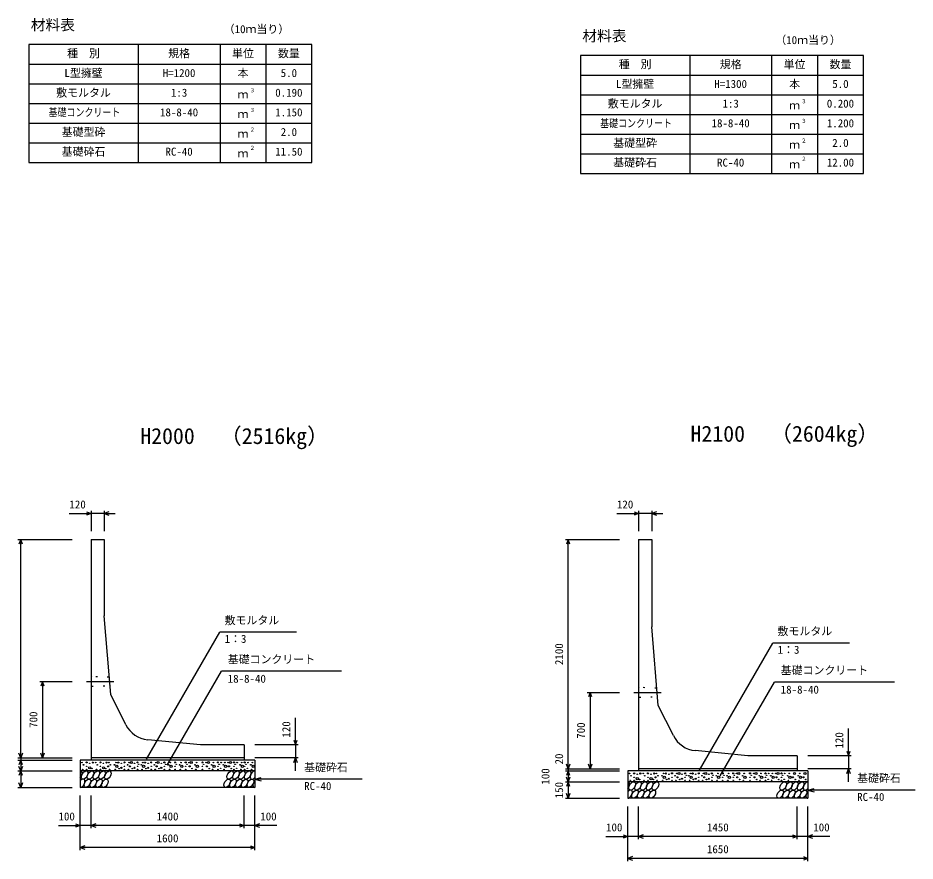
# Model space of a CAD drawing. Units: millimetres, scale not verified. Extents: x -50400 to 50400, y -17820 to 17820.
# Drawn here: x 26404 to 34617, y -326 to 7395 of the extents above; entities that cross this region are included whole.
import ezdxf
from ezdxf.enums import TextEntityAlignment as Align

# ---------------------------------------------------------------- set-up
doc = ezdxf.new("R2010")
doc.units = ezdxf.units.MM
doc.header["$LTSCALE"] = 60
doc.linetypes.add('DOTTED', pattern=[1.75, 0.25, -1.5])
doc.linetypes.add('LONG_DASHED_DOTTED', pattern=[15.25, 12, -1.5, 0.25, -1.5])
for name, color, linetype, lineweight in [('0-0_CENTER', 7, 'LONG_DASHED_DOTTED', 25), ('0-1_DIM', 7, 'Continuous', 25), ('0-3_HATCH', 6, 'Continuous', 25), ('0-4_HYO', 3, 'Continuous', 25), ('0-5_HYO2', 4, 'Continuous', 25), ('0-6_OUTLINE', 1, 'Continuous', 25), ('0-7_OUTLINE2', 4, 'DOTTED', 25), ('0-8_TXT', 7, 'Continuous', 25)]:
    doc.layers.add(name, color=color, linetype=linetype, lineweight=lineweight)
doc.styles.add('ＭＳ ゴシック', font='')
doc.styles.get('ＭＳ ゴシック').set_extended_font_data('MS Gothic')

msp = doc.modelspace()

# ---------------------------------------------------------------- linework, layer by layer
at = {"layer": '0-0_CENTER'}
for p, q in [((27031.18, 1319.23), (27281.04, 1319.23)), ((32043.68, 1219.23), (32293.54, 1219.23))]:
    msp.add_line(p, q, dxfattribs=at)
at = {"layer": '0-1_DIM'}
for p, q in [((27074.5, 2881.12), (27074.5, 2694.23)), ((27194.5, 2881.12), (27194.5, 2694.23)), ((32087, 2881.12), (32087, 2694.23)), ((32207, 2881.12), (32207, 2694.23)), ((26874.96, 2856.12), (27074.5, 2856.12)), ((27194.5, 2856.12), (27074.5, 2856.12)), ((27194.5, 2856.12), (27294.5, 2856.12)), ((31887.46, 2856.12), (32087, 2856.12)), ((32207, 2856.12), (32087, 2856.12)), ((32207, 2856.12), (32307, 2856.12)), ((26404.5, 2619.23), (26899.5, 2619.23)), ((26429.5, 619.23), (26429.5, 2619.23)), ((31417, 2619.23), (31912, 2619.23)), ((31442, 519.23), (31442, 2619.23)), ((27582.24, 607.91), (28253.51, 1770.58)), ((28955.93, 1770.58), (28253.51, 1770.58)), ((32644.74, 507.91), (33316.01, 1670.58)), ((34018.43, 1670.58), (33316.01, 1670.58)), ((27771.72, 553.51), (28267.99, 1413.07)), ((29367.54, 1413.07), (28267.99, 1413.07)), ((26604.5, 1319.23), (26899.5, 1319.23)), ((26629.5, 1319.23), (26629.5, 619.23)), ((32834.22, 453.51), (33330.49, 1313.07)), ((34430.04, 1313.07), (33330.49, 1313.07)), ((31617, 1219.23), (31912, 1219.23)), ((31642, 1219.23), (31642, 519.23)), ((28944.5, 739.23), (28944.5, 986.92)), ((34007, 639.23), (34007, 886.92)), ((28969.5, 739.23), (28574.5, 739.23)), ((28944.5, 739.23), (28944.5, 619.23)), ((26404.5, 619.23), (26899.5, 619.23)), ((26404.5, 599.23), (26899.5, 599.23)), ((26429.5, 619.23), (26429.5, 599.23)), ((26429.5, 599.23), (26429.5, 499.23)), ((28969.5, 619.23), (28574.5, 619.23)), ((28944.5, 499.23), (28944.5, 619.23)), ((34032, 639.23), (33637, 639.23)), ((34007, 639.23), (34007, 519.23)), ((26404.5, 499.23), (26899.5, 499.23)), ((26429.5, 499.23), (26429.5, 349.23)), ((31417, 519.23), (31912, 519.23)), ((31417, 499.23), (31912, 499.23)), ((31442, 519.23), (31442, 499.23)), ((31442, 499.23), (31442, 399.23)), ((34032, 519.23), (33637, 519.23)), ((34007, 399.23), (34007, 519.23)), ((28574.5, 424.23), (28632.46, 439.76)), ((29554.82, 424.23), (28574.5, 424.23)), ((28574.5, 424.23), (28632.46, 408.7)), ((26404.5, 349.23), (26899.5, 349.23)), ((31417, 399.23), (31912, 399.23)), ((31442, 399.23), (31442, 249.23)), ((33637, 324.23), (33694.96, 339.76)), ((26974.5, -225.77), (26974.5, 274.23)), ((27074.5, -25.77), (27074.5, 274.23)), ((28474.5, -25.77), (28474.5, 274.23)), ((28474.5, -25.77), (28474.5, 274.23)), ((28574.5, -225.77), (28574.5, 274.23)), ((31417, 249.23), (31912, 249.23)), ((34617.32, 324.23), (33637, 324.23)), ((33637, 324.23), (33694.96, 308.7)), ((31987, -325.77), (31987, 174.23)), ((32087, -125.77), (32087, 174.23)), ((33537, -125.77), (33537, 174.23)), ((33537, -125.77), (33537, 174.23)), ((33637, -325.77), (33637, 174.23)), ((26774.96, -0.77), (26974.5, -0.77)), ((27074.5, -0.77), (26974.5, -0.77)), ((28474.5, -0.77), (27074.5, -0.77)), ((28574.5, -0.77), (28474.5, -0.77)), ((28774.04, -0.77), (28574.5, -0.77)), ((31787.46, -100.77), (31987, -100.77)), ((32087, -100.77), (31987, -100.77)), ((33537, -100.77), (32087, -100.77)), ((33637, -100.77), (33537, -100.77)), ((33836.54, -100.77), (33637, -100.77)), ((28574.5, -200.77), (26974.5, -200.77)), ((33637, -300.77), (31987, -300.77))]:
    msp.add_line(p, q, dxfattribs=at)
for points in [[(27032.21, 2871.51), (27074.5, 2856.12), (27032.21, 2840.73)], [(27236.79, 2871.51), (27194.5, 2856.12), (27236.79, 2840.73)], [(32044.71, 2871.51), (32087, 2856.12), (32044.71, 2840.73)], [(32249.29, 2871.51), (32207, 2856.12), (32249.29, 2840.73)], [(26444.89, 2576.94), (26429.5, 2619.23), (26414.11, 2576.94)], [(31457.39, 2576.94), (31442, 2619.23), (31426.61, 2576.94)], [(26644.89, 1276.94), (26629.5, 1319.23), (26614.11, 1276.94)], [(31657.39, 1176.94), (31642, 1219.23), (31626.61, 1176.94)], [(28929.11, 781.52), (28944.5, 739.23), (28959.89, 781.52)], [(26444.89, 661.52), (26429.5, 619.23), (26414.11, 661.52)], [(26644.89, 661.52), (26629.5, 619.23), (26614.11, 661.52)], [(33991.61, 681.52), (34007, 639.23), (34022.39, 681.52)], [(26444.89, 556.94), (26429.5, 599.23), (26414.11, 556.94)], [(28929.11, 576.94), (28944.5, 619.23), (28959.89, 576.94)], [(26444.89, 541.52), (26429.5, 499.23), (26414.11, 541.52)], [(26444.89, 456.94), (26429.5, 499.23), (26414.11, 456.94)], [(31457.39, 561.52), (31442, 519.23), (31426.61, 561.52)], [(31457.39, 456.94), (31442, 499.23), (31426.61, 456.94)], [(31657.39, 561.52), (31642, 519.23), (31626.61, 561.52)], [(33991.61, 476.94), (34007, 519.23), (34022.39, 476.94)], [(31457.39, 441.52), (31442, 399.23), (31426.61, 441.52)], [(26444.89, 391.52), (26429.5, 349.23), (26414.11, 391.52)], [(31457.39, 356.94), (31442, 399.23), (31426.61, 356.94)], [(31457.39, 291.52), (31442, 249.23), (31426.61, 291.52)], [(26932.21, 14.62), (26974.5, -0.77), (26932.21, -16.16)], [(27116.79, 14.62), (27074.5, -0.77), (27116.79, -16.16)], [(28432.21, 14.62), (28474.5, -0.77), (28432.21, -16.16)], [(28616.79, 14.62), (28574.5, -0.77), (28616.79, -16.16)], [(31944.71, -85.38), (31987, -100.77), (31944.71, -116.16)], [(32129.29, -85.38), (32087, -100.77), (32129.29, -116.16)], [(33494.71, -85.38), (33537, -100.77), (33494.71, -116.16)], [(33679.29, -85.38), (33637, -100.77), (33679.29, -116.16)], [(27016.79, -185.38), (26974.5, -200.77), (27016.79, -216.16)], [(28532.21, -185.38), (28574.5, -200.77), (28532.21, -216.16)], [(32029.29, -285.38), (31987, -300.77), (32029.29, -316.16)], [(33594.71, -285.38), (33637, -300.77), (33594.71, -316.16)]]:
    msp.add_lwpolyline(points, dxfattribs=at)
at = {"layer": '0-3_HATCH'}
for centre, radius in [((26990.47, 576.41), 2.5), ((27033.36, 577.28), 5), ((27089.44, 576.41), 5), ((27116.57, 576.41), 2.5), ((27159.47, 577.28), 5), ((27215.54, 576.41), 5), ((27236.57, 576.41), 2.5), ((27302.43, 576.41), 2.5), ((27323.46, 576.41), 5), ((27379.53, 577.28), 5), ((27422.43, 576.41), 2.5), ((27443.46, 576.41), 10), ((27499.53, 577.28), 5), ((27547.65, 576.41), 2.5), ((27568.68, 576.41), 5), ((27624.76, 577.28), 5), ((27667.65, 576.41), 2.5), ((27688.68, 576.41), 10), ((27744.76, 577.28), 5), ((27799.58, 576.41), 2.5), ((27843.2, 577.28), 5), ((27898.01, 576.41), 2.5), ((27940.19, 577.28), 5), ((27969.89, 576.41), 2.5), ((27990.92, 576.41), 10), ((28040.29, 576.41), 2.5), ((28093.58, 577.28), 5), ((28127.55, 576.41), 2.5), ((28148.58, 576.41), 10), ((28193.26, 576.41), 2.5), ((28235.44, 577.28), 5), ((28265.13, 576.41), 2.5), ((28298.39, 576.41), 2.5), ((28329.17, 576.41), 2.5), ((28350.2, 576.41), 10), ((28381.97, 577.28), 5), ((28411.67, 576.41), 2.5), ((28452.68, 576.41), 2.5), ((28479.98, 577.28), 5), ((28509.67, 576.41), 2.5), ((28550.69, 576.41), 2.5), ((26997.48, 513.38), 2.5), ((27004.49, 555.4), 2.5), ((27033.36, 541.39), 2.5), ((27033.36, 513.38), 2.5), ((27061.4, 528.26), 10), ((27061.4, 569.41), 2.5), ((27082.43, 521.26), 2.5), ((27123.58, 513.38), 2.5), ((27130.59, 555.4), 2.5), ((27159.47, 541.39), 2.5), ((27159.47, 513.38), 2.5), ((27187.51, 528.26), 10), ((27187.51, 569.41), 2.5), ((27208.53, 521.26), 2.5), ((27229.56, 541.39), 5), ((27243.58, 513.38), 2.5), ((27250.59, 555.4), 2.5), ((27288.41, 555.4), 2.5), ((27295.42, 513.38), 2.5), ((27309.44, 541.39), 10), ((27330.47, 521.26), 2.5), ((27351.49, 528.26), 5), ((27351.49, 569.41), 2.5), ((27379.53, 541.39), 2.5), ((27379.53, 513.38), 2.5), ((27408.41, 555.4), 2.5), ((27415.42, 513.38), 2.5), ((27429.44, 541.39), 5), ((27450.47, 521.26), 2.5), ((27471.49, 528.26), 5), ((27471.49, 569.41), 2.5), ((27499.53, 541.39), 2.5), ((27499.53, 513.38), 2.5), ((27510.87, 559.72), 2.5), ((27533.63, 555.4), 2.5), ((27540.64, 513.38), 2.5), ((27554.66, 541.39), 10), ((27575.69, 521.26), 2.5), ((27596.72, 528.26), 5), ((27596.72, 569.41), 2.5), ((27624.76, 541.39), 2.5), ((27624.76, 513.38), 2.5), ((27653.63, 555.4), 2.5), ((27660.64, 513.38), 2.5), ((27674.66, 541.39), 5), ((27695.69, 521.26), 2.5), ((27716.72, 528.26), 5), ((27716.72, 569.41), 2.5), ((27744.76, 541.39), 2.5), ((27744.76, 513.38), 2.5), ((27756.1, 559.72), 2.5), ((27785.56, 555.4), 2.5), ((27792.57, 513.38), 2.5), ((27806.59, 541.39), 10), ((27843.2, 541.39), 2.5), ((27843.2, 513.38), 2.5), ((27854.54, 559.72), 2.5), ((27884, 555.4), 2.5), ((27891.01, 513.38), 2.5), ((27905.03, 541.39), 10), ((27940.19, 541.39), 2.5), ((27940.19, 513.38), 2.5), ((27951.53, 559.72), 2.5), ((27976.9, 541.39), 5), ((27997.93, 521.26), 2.5), ((28026.27, 555.4), 2.5), ((28033.28, 513.38), 2.5), ((28047.3, 541.39), 10), ((28093.58, 541.39), 2.5), ((28093.58, 513.38), 2.5), ((28104.92, 559.72), 2.5), ((28134.56, 541.39), 5), ((28155.59, 521.26), 2.5), ((28179.24, 555.4), 2.5), ((28186.25, 513.38), 2.5), ((28200.27, 541.39), 10), ((28235.44, 541.39), 2.5), ((28235.44, 513.38), 2.5), ((28246.78, 559.72), 2.5), ((28260.09, 523.04), 2.5), ((28284.37, 555.4), 2.5), ((28291.38, 513.38), 2.5), ((28305.4, 541.39), 10), ((28336.19, 541.39), 5), ((28357.21, 521.26), 2.5), ((28381.97, 541.39), 2.5), ((28381.97, 513.38), 2.5), ((28393.31, 559.72), 2.5), ((28406.63, 523.04), 2.5), ((28438.66, 555.4), 2.5), ((28445.67, 513.38), 2.5), ((28459.69, 541.39), 10), ((28479.98, 541.39), 2.5), ((28479.98, 513.38), 2.5), ((28491.31, 559.72), 2.5), ((28504.63, 523.04), 2.5), ((28536.67, 555.4), 2.5), ((28543.68, 513.38), 2.5), ((28557.7, 541.39), 10), ((32002.97, 476.41), 2.5), ((32009.98, 413.38), 2.5), ((32016.99, 455.4), 2.5), ((32045.86, 477.28), 5), ((32045.86, 441.39), 2.5), ((32045.86, 413.38), 2.5), ((32073.9, 428.26), 10), ((32073.9, 469.41), 2.5), ((32094.93, 421.26), 2.5), ((32101.94, 476.41), 5), ((32129.07, 476.41), 2.5), ((32136.08, 413.38), 2.5), ((32143.09, 455.4), 2.5), ((32171.97, 477.28), 5), ((32171.97, 441.39), 2.5), ((32171.97, 413.38), 2.5), ((32200.01, 428.26), 10), ((32200.01, 469.41), 2.5), ((32221.03, 421.26), 2.5), ((32228.04, 476.41), 5), ((32242.06, 441.39), 5), ((32249.07, 476.41), 2.5), ((32256.08, 413.38), 2.5), ((32263.09, 455.4), 2.5), ((32300.91, 455.4), 2.5), ((32307.92, 413.38), 2.5), ((32321.94, 441.39), 10), ((32314.93, 476.41), 2.5), ((32335.96, 476.41), 5), ((32342.97, 421.26), 2.5), ((32363.99, 428.26), 5), ((32363.99, 469.41), 2.5), ((32392.03, 477.28), 5), ((32392.03, 441.39), 2.5), ((32392.03, 413.38), 2.5), ((32420.91, 455.4), 2.5), ((32427.92, 413.38), 2.5), ((32434.93, 476.41), 2.5), ((32441.94, 441.39), 5), ((32455.96, 476.41), 10), ((32462.97, 421.26), 2.5), ((32483.99, 428.26), 5), ((32483.99, 469.41), 2.5), ((32512.03, 477.28), 5), ((32512.03, 441.39), 2.5), ((32512.03, 413.38), 2.5), ((32523.37, 459.72), 2.5), ((32546.13, 455.4), 2.5), ((32553.14, 413.38), 2.5), ((32567.16, 441.39), 10), ((32560.15, 476.41), 2.5), ((32581.18, 476.41), 5), ((32588.19, 421.26), 2.5), ((32609.22, 428.26), 5), ((32609.22, 469.41), 2.5), ((32637.26, 477.28), 5), ((32637.26, 441.39), 2.5), ((32637.26, 413.38), 2.5), ((32666.13, 455.4), 2.5), ((32673.14, 413.38), 2.5), ((32680.15, 476.41), 2.5), ((32687.16, 441.39), 5), ((32701.18, 476.41), 10), ((32708.19, 421.26), 2.5), ((32729.22, 428.26), 5), ((32729.22, 469.41), 2.5), ((32757.26, 477.28), 5), ((32757.26, 441.39), 2.5), ((32757.26, 413.38), 2.5), ((32768.6, 459.72), 2.5), ((32798.06, 455.4), 2.5), ((32805.07, 413.38), 2.5), ((32819.09, 441.39), 10), ((32812.08, 476.41), 2.5), ((32855.7, 477.28), 5), ((32855.7, 441.39), 2.5), ((32855.7, 413.38), 2.5), ((32867.04, 459.72), 2.5), ((32896.5, 455.4), 2.5), ((32903.51, 413.38), 2.5), ((32917.53, 441.39), 10), ((32910.51, 476.41), 2.5), ((32952.69, 477.28), 5), ((32952.69, 441.39), 2.5), ((32952.69, 413.38), 2.5), ((32964.03, 459.72), 2.5), ((32982.39, 476.41), 2.5), ((32989.4, 441.39), 5), ((33003.42, 476.41), 10), ((33010.43, 421.26), 2.5), ((33038.77, 455.4), 2.5), ((33045.78, 413.38), 2.5), ((33059.8, 441.39), 10), ((33052.79, 476.41), 2.5), ((33106.08, 477.28), 5), ((33106.08, 441.39), 2.5), ((33106.08, 413.38), 2.5), ((33117.42, 459.72), 2.5), ((33140.05, 476.41), 2.5), ((33147.06, 441.39), 5), ((33161.08, 476.41), 10), ((33168.09, 421.26), 2.5), ((33191.74, 455.4), 2.5), ((33198.75, 413.38), 2.5), ((33212.77, 441.39), 10), ((33205.76, 476.41), 2.5), ((33247.94, 477.28), 5), ((33247.94, 441.39), 2.5), ((33247.94, 413.38), 2.5), ((33259.28, 459.72), 2.5), ((33272.59, 423.04), 2.5), ((33277.63, 476.41), 2.5), ((33296.87, 455.4), 2.5), ((33303.88, 413.38), 2.5), ((33317.9, 441.39), 10), ((33310.89, 476.41), 2.5), ((33341.67, 476.41), 2.5), ((33348.69, 441.39), 5), ((33362.7, 476.41), 10), ((33369.71, 421.26), 2.5), ((33394.47, 477.28), 5), ((33394.47, 441.39), 2.5), ((33394.47, 413.38), 2.5), ((33405.81, 459.72), 2.5), ((33419.13, 423.04), 2.5), ((33424.17, 476.41), 2.5), ((33451.16, 455.4), 2.5), ((33458.17, 413.38), 2.5), ((33472.19, 441.39), 10), ((33465.18, 476.41), 2.5), ((33499.32, 441.39), 5), ((33513.34, 476.41), 10), ((33520.35, 421.26), 2.5), ((33547.49, 455.4), 2.5), ((33554.5, 413.38), 2.5), ((33568.52, 441.39), 10), ((33561.51, 476.41), 2.5), ((33595.65, 441.39), 5), ((33609.67, 476.41), 10), ((33616.68, 421.26), 2.5)]:
    msp.add_circle(centre, radius, dxfattribs=at)
for centre, start_param, end_param in [((26962.13, 461.71), 4.385593, 6.6745444), ((28560.64, 461.71), 0.3357715, 4.4411806), ((26987.46, 386.72), 3.5111464, 7.548991), ((28585.96, 386.72), 1.2110787, 3.5658734), ((31974.63, 361.71), 4.385593, 6.6745444), ((33623.14, 361.71), 0.3357715, 4.4411806), ((31999.96, 286.72), 3.5111464, 7.548991), ((33648.46, 286.72), 1.2110787, 3.5658734)]:
    msp.add_ellipse(centre, major_axis=(21.81, 35.31), ratio=0.5792, start_param=start_param, end_param=end_param, dxfattribs=at)
for centre in [(27015.34, 461.71), (27068.55, 461.71), (27121.76, 461.71), (27174.97, 461.71), (27228.18, 461.71), (28347.81, 461.71), (28401.01, 461.71), (28454.22, 461.71), (28507.43, 461.71), (27040.66, 386.72), (27093.87, 386.72), (27147.08, 386.72), (27200.29, 386.72), (28319.92, 386.72), (28373.13, 386.72), (28426.34, 386.72), (28479.54, 386.72), (28532.75, 386.72), (32027.84, 361.71), (32053.16, 286.72), (32081.05, 361.71), (32106.37, 286.72), (32134.26, 361.71), (32159.58, 286.72), (32187.47, 361.71), (32212.79, 286.72), (32240.68, 361.71), (33382.42, 286.72), (33410.31, 361.71), (33435.63, 286.72), (33463.51, 361.71), (33488.84, 286.72), (33516.72, 361.71), (33542.04, 286.72), (33569.93, 361.71), (33595.25, 286.72)]:
    msp.add_ellipse(centre, major_axis=(21.81, 35.31), ratio=0.5792, dxfattribs=at)
at = {"layer": '0-4_HYO'}
for p, q in [((27505, 7152.24), (27505, 6072.24)), ((28255, 7152.24), (28255, 6072.24)), ((28675, 7152.24), (28675, 6072.24)), ((32554.5, 7052.24), (32554.5, 5972.24)), ((33304.5, 7052.24), (33304.5, 5972.24)), ((33724.5, 7052.24), (33724.5, 5972.24)), ((26505, 6972.24), (29095, 6972.24)), ((31554.5, 6872.24), (34144.5, 6872.24))]:
    msp.add_line(p, q, dxfattribs=at)
for points in [[(26505, 6072.24), (29095, 6072.24), (29095, 7152.24), (26505, 7152.24)], [(31554.5, 5972.24), (34144.5, 5972.24), (34144.5, 7052.24), (31554.5, 7052.24)]]:
    msp.add_lwpolyline(points, close=True, dxfattribs=at)
at = {"layer": '0-5_HYO2'}
for p, q in [((26505, 6792.24), (29095, 6792.24)), ((31554.5, 6692.24), (34144.5, 6692.24)), ((26505, 6612.24), (29095, 6612.24)), ((31554.5, 6512.24), (34144.5, 6512.24)), ((26505, 6432.24), (29095, 6432.24)), ((31554.5, 6332.24), (34144.5, 6332.24)), ((26505, 6252.24), (29095, 6252.24)), ((31554.5, 6152.24), (34144.5, 6152.24))]:
    msp.add_line(p, q, dxfattribs=at)
at = {"layer": '0-6_OUTLINE'}
for p, q in [((27074.5, 2619.23), (27074.5, 599.23)), ((32087, 2619.23), (32207, 2619.23)), ((32087, 2619.23), (32087, 499.23)), ((32207, 2619.23), (32207, 1819.23)), ((32267, 1099.23), (32207, 1819.23)), ((32405.14, 822.94), (32267, 1099.23)), ((28074.5, 739.23), (27592.17, 785.91)), ((28474.5, 739.23), (28074.5, 739.23)), ((28474.5, 739.23), (28474.5, 599.23)), ((33087, 639.23), (32604.67, 685.91)), ((28474.5, 619.23), (27074.5, 619.23)), ((28574.5, 599.23), (28574.5, 349.23)), ((33537, 639.23), (33087, 639.23)), ((33537, 639.23), (33537, 499.23)), ((28574.5, 499.23), (26974.5, 499.23)), ((33537, 519.23), (32087, 519.23)), ((33637, 499.23), (33637, 249.23)), ((28574.5, 349.23), (26974.5, 349.23)), ((33637, 399.23), (31987, 399.23)), ((33637, 249.23), (31987, 249.23))]:
    msp.add_line(p, q, dxfattribs=at)
for points in [[(27074.5, 2619.23), (27194.5, 2619.23), (27194.5, 1919.23)], [(27392.64, 922.94), (27254.5, 1199.23), (27194.5, 1919.23)], [(28574.5, 599.23), (26974.5, 599.23), (26974.5, 349.23)], [(33637, 499.23), (31987, 499.23), (31987, 249.23)]]:
    msp.add_lwpolyline(points, dxfattribs=at)
for centre in [(27616.25, 1034.74), (32628.75, 934.74)]:
    msp.add_arc(centre, 250, 206.56505, 264.47246, dxfattribs=at)
at = {"layer": '0-7_OUTLINE2'}
for p, q in [((27079.5, 1364.01), (27074.72, 1369.23)), ((27236.34, 1356.96), (27079.5, 1364.01)), ((27240.96, 1361.75), (27236.34, 1356.96)), ((27074.72, 1269.23), (27079.5, 1274.45)), ((27079.5, 1274.45), (27242.63, 1281.51)), ((27247.84, 1276.73), (27242.63, 1281.51)), ((32092, 1264.01), (32087.22, 1269.23)), ((32248.84, 1256.96), (32092, 1264.01)), ((32253.46, 1261.75), (32248.84, 1256.96)), ((32087.22, 1169.23), (32092, 1174.45)), ((32092, 1174.45), (32255.13, 1181.51)), ((32260.34, 1176.73), (32255.13, 1181.51))]:
    msp.add_line(p, q, dxfattribs=at)

# ---------------------------------------------------------------- texts
at = {"layer": '0-1_DIM', "style": 'ＭＳ ゴシック'}
for s, p in [('120', (26875.86, 2881.12)), ('120', (31888.36, 2881.12)), ('敷モルタル', (28296.36, 1820.58)), ('敷モルタル', (33358.86, 1720.58)), ('1：3', (28296.36, 1650.47)), ('1：3', (33358.86, 1550.47)), ('基礎コンクリート', (28325.25, 1463.07)), ('基礎コンクリート', (33387.75, 1363.07)), ('18-8-40', (28325.25, 1285.44)), ('18-8-40', (33387.75, 1185.44)), ('基礎砕石', (29024.75, 474.23)), ('基礎砕石', (34087.25, 374.23)), ('RC-40', (29024.75, 302.85)), ('RC-40', (34087.25, 202.85)), ('100', (26775.86, 24.23)), ('1400', (27674.5, 24.23)), ('100', (28623.14, 24.23)), ('100', (31788.36, -75.77)), ('1450', (32712, -75.77)), ('100', (33685.64, -75.77)), ('1600', (27674.5, -175.77)), ('1650', (32712, -275.77))]:
    msp.add_text(s, height=73.31, dxfattribs=at).set_placement(p, align=Align.BOTTOM_LEFT)
for s, p in [('2100', (31417, 1469.23)), ('700', (26604.5, 894.23)), ('120', (28919.5, 804.87)), ('700', (31617, 794.23)), ('120', (33982, 704.87)), ('20', (31417, 559.3)), ('100', (31292, 374.23)), ('150', (31417, 249.23))]:
    msp.add_text(s, height=73.31, rotation=90, dxfattribs=at).set_placement(p, align=Align.BOTTOM_LEFT)
at = {"layer": '0-8_TXT', "style": 'ＭＳ ゴシック'}
for s, height, p in [('材料表', 98.97, (26521.67, 7252.24)), ('（10ｍ当り）', 73.31, (28288.33, 7233.9)), ('材料表', 98.97, (31571.17, 7152.24)), ('（10ｍ当り）', 73.31, (33337.83, 7133.9)), ('種\u3000別', 73.31, (26855, 7012.24)), ('規格', 73.31, (27780, 7012.24)), ('単位', 73.31, (28365, 7012.24)), ('数量', 73.31, (28785, 7012.24)), ('種\u3000別', 73.31, (31904.5, 6912.24)), ('規格', 73.31, (32829.5, 6912.24)), ('単位', 73.31, (33414.5, 6912.24)), ('数量', 73.31, (33834.5, 6912.24)), ('L型擁壁', 73.31, (26830, 6832.24)), ('H=1200', 73.31, (27730, 6832.24)), ('本', 73.31, (28415, 6832.24)), ('5.0', 73.31, (28810, 6832.24)), ('L型擁壁', 73.31, (31879.5, 6732.24)), ('H=1300', 73.31, (32779.5, 6732.24)), ('本', 73.31, (33464.5, 6732.24)), ('5.0', 73.31, (33859.5, 6732.24)), ('敷モルタル', 73.31, (26755, 6652.24)), ('1:3', 73.31, (27805, 6652.24)), ('３', 36.66, (28524.24, 6702.85)), ('0.190', 73.31, (28760, 6652.24)), ('ｍ', 73.31, (28415, 6635.57)), ('敷モルタル', 73.31, (31804.5, 6552.24)), ('３', 36.66, (28524.24, 6522.85)), ('1:3', 73.31, (32854.5, 6552.24)), ('ｍ', 73.31, (33464.5, 6535.57)), ('３', 36.66, (33573.74, 6602.85)), ('0.200', 73.31, (33809.5, 6552.24)), ('18-8-40', 73.31, (27705, 6472.24)), ('ｍ', 73.31, (28415, 6455.57)), ('1.150', 73.31, (28760, 6472.24)), ('18-8-40', 73.31, (32754.5, 6372.24)), ('ｍ', 73.31, (33464.5, 6355.57)), ('３', 36.66, (33573.74, 6422.85)), ('1.200', 73.31, (33809.5, 6372.24)), ('基礎型砕', 73.31, (26805, 6292.24)), ('ｍ', 73.31, (28415, 6275.57)), ('２', 36.66, (28524.24, 6342.85)), ('2.0', 73.31, (28810, 6292.24)), ('基礎型砕', 73.31, (31854.5, 6192.24)), ('ｍ', 73.31, (33464.5, 6175.57)), ('２', 36.66, (33573.74, 6242.85)), ('2.0', 73.31, (33859.5, 6192.24)), ('基礎砕石', 73.31, (26805, 6112.24)), ('RC-40', 73.31, (27755, 6112.24)), ('ｍ', 73.31, (28415, 6095.57)), ('２', 36.66, (28524.24, 6176.18)), ('11.50', 73.31, (28760, 6112.24)), ('基礎砕石', 73.31, (31854.5, 6012.24)), ('RC-40', 73.31, (32804.5, 6012.24)), ('２', 36.66, (33573.74, 6076.18)), ('12.00', 73.31, (33809.5, 6012.24)), ('ｍ', 73.31, (33464.5, 5995.57)), ('H2000', 146.6, (27524.5, 3449.48)), ('（2516kg）', 146.6, (28253.12, 3449.48)), ('H2100', 146.6, (32562, 3470.17)), ('（2604kg）', 146.6, (33290.62, 3470.17))]:
    msp.add_text(s, height=height, dxfattribs=at).set_placement(p, align=Align.BOTTOM_LEFT)
at = {"layer": '0-8_TXT', "style": 'ＭＳ ゴシック', "width": 0.8}
for p in [(26685, 6472.24), (31734.5, 6372.24)]:
    msp.add_text('基礎コンクリート', height=73.31, dxfattribs=at).set_placement(p, align=Align.BOTTOM_LEFT)

doc.saveas('drawing.dxf')
